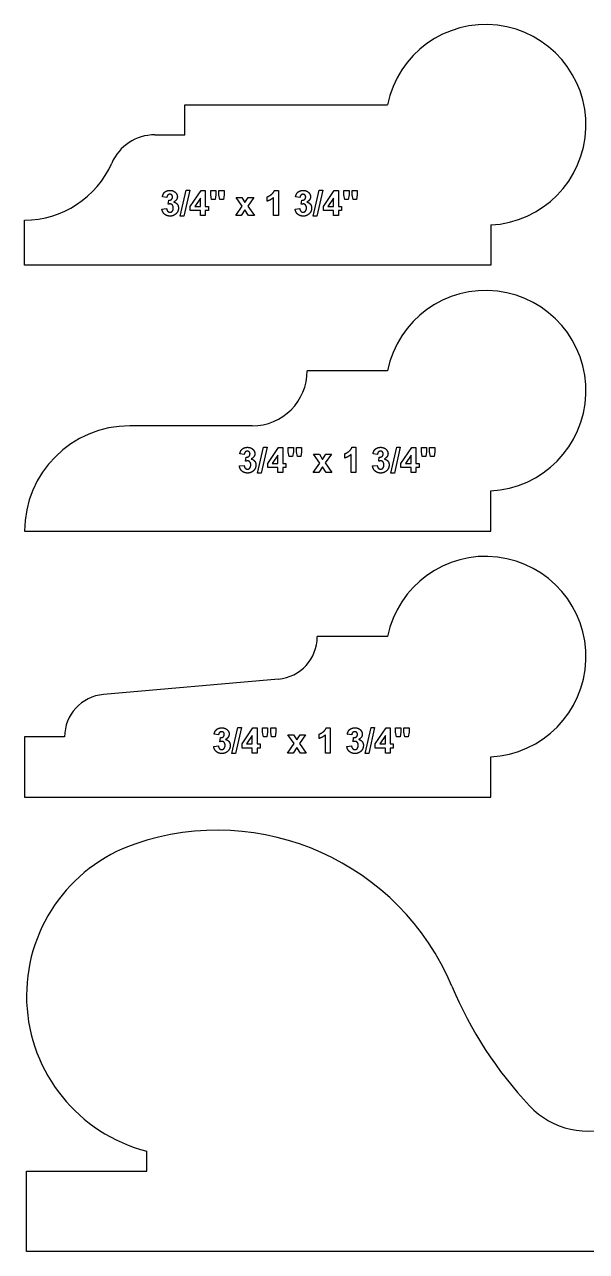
# Model space of a CAD drawing. Header units: millimetres. Extents: x -177 to 177, y -192 to 172.
# Drawn here: x -176.6 to -132.1, y 75.3 to 172.4 of the extents above; entities that cross this region are included whole.
import ezdxf

# ---------------------------------------------------------------- set-up
doc = ezdxf.new("R2010")
doc.units = ezdxf.units.MM
doc.header["$MEASUREMENT"] = 0
doc.layers.add('Default', color=18, linetype='Continuous')

msp = doc.modelspace()

# ---------------------------------------------------------------- linework, layer by layer
at = {"layer": 'Default', "color": 5}
for p, q in [((-163.898, 163.672), (-163.898, 166.053)), ((-163.898, 166.053), (-147.863, 166.053)), ((-166.279, 163.672), (-163.898, 163.672)), ((-164.275, 157.238), (-163.806, 159.288)), ((-163.522, 159.288), (-163.991, 157.238)), ((-163.806, 159.288), (-163.522, 159.288)), ((-156.808, 159.275), (-156.498, 159.275)), ((-156.498, 159.275), (-156.498, 157.275)), ((-153.732, 157.238), (-153.263, 159.288)), ((-152.979, 159.288), (-153.448, 157.238)), ((-153.263, 159.288), (-152.979, 159.288)), ((-165.337, 158.707), (-165.683, 158.766)), ((-165.226, 158.173), (-165.185, 158.498)), ((-163.473, 158.002), (-162.62, 159.263)), ((-162.67, 158.663), (-163.117, 158.004)), ((-162.67, 158.004), (-162.67, 158.663)), ((-162.62, 159.263), (-162.288, 159.263)), ((-162.288, 159.263), (-162.288, 158.004)), ((-161.856, 158.928), (-161.856, 159.263)), ((-161.856, 159.263), (-161.448, 159.263)), ((-161.785, 158.559), (-161.856, 158.928)), ((-161.509, 158.559), (-161.785, 158.559)), ((-161.448, 158.928), (-161.509, 158.559)), ((-161.448, 159.263), (-161.448, 158.928)), ((-161.201, 158.928), (-161.201, 159.263)), ((-161.201, 159.263), (-160.794, 159.263)), ((-161.131, 158.559), (-161.201, 158.928)), ((-160.855, 158.559), (-161.131, 158.559)), ((-160.794, 158.928), (-160.855, 158.559)), ((-160.794, 159.263), (-160.794, 158.928)), ((-159.362, 158.019), (-159.849, 158.72)), ((-159.849, 158.72), (-159.389, 158.72)), ((-159.389, 158.72), (-159.143, 158.323)), ((-159.143, 158.323), (-158.882, 158.72)), ((-158.442, 158.72), (-158.918, 158.036)), ((-158.882, 158.72), (-158.442, 158.72)), ((-157.374, 158.424), (-157.374, 158.769)), ((-156.88, 157.275), (-156.88, 158.712)), ((-154.794, 158.707), (-155.139, 158.766)), ((-154.683, 158.173), (-154.642, 158.498)), ((-152.93, 158.002), (-152.076, 159.263)), ((-152.127, 158.663), (-152.574, 158.004)), ((-152.127, 158.004), (-152.127, 158.663)), ((-152.076, 159.263), (-151.744, 159.263)), ((-151.744, 159.263), (-151.744, 158.004)), ((-151.312, 158.928), (-151.312, 159.263)), ((-151.312, 159.263), (-150.905, 159.263)), ((-151.242, 158.559), (-151.312, 158.928)), ((-150.966, 158.559), (-151.242, 158.559)), ((-150.905, 158.928), (-150.966, 158.559)), ((-150.905, 159.263), (-150.905, 158.928)), ((-150.658, 158.928), (-150.658, 159.263)), ((-150.658, 159.263), (-150.251, 159.263)), ((-150.587, 158.559), (-150.658, 158.928)), ((-150.312, 158.559), (-150.587, 158.559)), ((-150.251, 158.928), (-150.312, 158.559)), ((-150.251, 159.263), (-150.251, 158.928)), ((-165.72, 157.798), (-165.349, 157.843)), ((-163.473, 157.67), (-163.473, 158.002)), ((-162.67, 157.67), (-163.473, 157.67)), ((-163.117, 158.004), (-162.67, 158.004)), ((-162.67, 157.275), (-162.67, 157.67)), ((-162.288, 158.004), (-162.041, 158.004)), ((-162.041, 157.67), (-162.288, 157.67)), ((-162.288, 157.67), (-162.288, 157.275)), ((-162.041, 158.004), (-162.041, 157.67)), ((-159.874, 157.275), (-159.362, 158.019)), ((-159.143, 157.723), (-159.434, 157.275)), ((-158.853, 157.275), (-159.143, 157.723)), ((-158.918, 158.036), (-158.393, 157.275)), ((-155.177, 157.798), (-154.806, 157.843)), ((-152.93, 157.67), (-152.93, 158.002)), ((-152.127, 157.67), (-152.93, 157.67)), ((-152.574, 158.004), (-152.127, 158.004)), ((-152.127, 157.275), (-152.127, 157.67)), ((-151.744, 158.004), (-151.498, 158.004)), ((-151.498, 157.67), (-151.744, 157.67)), ((-151.744, 157.67), (-151.744, 157.275)), ((-151.498, 158.004), (-151.498, 157.67)), ((-176.598, 153.353), (-176.598, 156.925)), ((-163.991, 157.238), (-164.275, 157.238)), ((-162.288, 157.275), (-162.67, 157.275)), ((-159.434, 157.275), (-159.874, 157.275)), ((-158.393, 157.275), (-158.853, 157.275)), ((-156.498, 157.275), (-156.88, 157.275)), ((-153.448, 157.238), (-153.732, 157.238)), ((-151.744, 157.275), (-152.127, 157.275)), ((-139.688, 156.538), (-139.688, 153.353)), ((-139.688, 153.353), (-176.598, 153.353)), ((-147.863, 145.003), (-154.213, 145.003)), ((-158.578, 140.637), (-168.264, 140.637)), ((-158.14, 136.901), (-157.671, 138.951)), ((-157.387, 138.951), (-157.856, 136.901)), ((-157.671, 138.951), (-157.387, 138.951)), ((-157.337, 137.665), (-156.484, 138.926)), ((-156.484, 138.926), (-156.152, 138.926)), ((-156.152, 138.926), (-156.152, 137.667)), ((-155.72, 138.591), (-155.72, 138.926)), ((-155.72, 138.926), (-155.313, 138.926)), ((-155.313, 138.926), (-155.313, 138.591)), ((-155.066, 138.591), (-155.066, 138.926)), ((-155.066, 138.926), (-154.658, 138.926)), ((-154.658, 138.926), (-154.658, 138.591)), ((-150.672, 138.938), (-150.362, 138.938)), ((-150.362, 138.938), (-150.362, 136.938)), ((-147.597, 136.901), (-147.128, 138.951)), ((-146.843, 138.951), (-147.313, 136.901)), ((-147.128, 138.951), (-146.843, 138.951)), ((-146.794, 137.665), (-145.941, 138.926)), ((-145.941, 138.926), (-145.609, 138.926)), ((-145.609, 138.926), (-145.609, 137.667)), ((-145.177, 138.591), (-145.177, 138.926)), ((-145.177, 138.926), (-144.769, 138.926)), ((-144.769, 138.926), (-144.769, 138.591)), ((-144.522, 138.591), (-144.522, 138.926)), ((-144.522, 138.926), (-144.115, 138.926)), ((-144.115, 138.926), (-144.115, 138.591)), ((-159.201, 138.371), (-159.547, 138.429)), ((-159.09, 137.836), (-159.05, 138.161)), ((-156.535, 138.326), (-156.981, 137.667)), ((-156.535, 137.667), (-156.535, 138.326)), ((-155.649, 138.222), (-155.72, 138.591)), ((-155.374, 138.222), (-155.649, 138.222)), ((-155.313, 138.591), (-155.374, 138.222)), ((-154.995, 138.222), (-155.066, 138.591)), ((-154.719, 138.222), (-154.995, 138.222)), ((-154.658, 138.591), (-154.719, 138.222)), ((-153.226, 137.682), (-153.714, 138.383)), ((-153.714, 138.383), (-153.253, 138.383)), ((-153.253, 138.383), (-153.007, 137.986)), ((-153.007, 137.986), (-152.747, 138.383)), ((-152.306, 138.383), (-152.782, 137.699)), ((-152.747, 138.383), (-152.306, 138.383)), ((-151.238, 138.087), (-151.238, 138.432)), ((-150.745, 136.938), (-150.745, 138.375)), ((-148.658, 138.371), (-149.004, 138.429)), ((-148.547, 137.836), (-148.507, 138.161)), ((-145.992, 138.326), (-146.438, 137.667)), ((-145.992, 137.667), (-145.992, 138.326)), ((-145.106, 138.222), (-145.177, 138.591)), ((-144.83, 138.222), (-145.106, 138.222)), ((-144.769, 138.591), (-144.83, 138.222)), ((-144.452, 138.222), (-144.522, 138.591)), ((-144.176, 138.222), (-144.452, 138.222)), ((-144.115, 138.591), (-144.176, 138.222)), ((-159.584, 137.461), (-159.214, 137.506)), ((-157.337, 137.334), (-157.337, 137.665)), ((-156.535, 137.334), (-157.337, 137.334)), ((-156.981, 137.667), (-156.535, 137.667)), ((-156.535, 136.938), (-156.535, 137.334)), ((-156.152, 136.938), (-156.535, 136.938)), ((-156.152, 137.667), (-155.905, 137.667)), ((-155.905, 137.334), (-156.152, 137.334)), ((-156.152, 137.334), (-156.152, 136.938)), ((-155.905, 137.667), (-155.905, 137.334)), ((-153.738, 136.938), (-153.226, 137.682)), ((-153.298, 136.938), (-153.738, 136.938)), ((-153.007, 137.386), (-153.298, 136.938)), ((-152.718, 136.938), (-153.007, 137.386)), ((-152.782, 137.699), (-152.257, 136.938)), ((-152.257, 136.938), (-152.718, 136.938)), ((-150.362, 136.938), (-150.745, 136.938)), ((-149.041, 137.461), (-148.671, 137.506)), ((-146.794, 137.334), (-146.794, 137.665)), ((-145.992, 137.334), (-146.794, 137.334)), ((-146.438, 137.667), (-145.992, 137.667)), ((-145.992, 136.938), (-145.992, 137.334)), ((-145.609, 136.938), (-145.992, 136.938)), ((-145.609, 137.667), (-145.362, 137.667)), ((-145.362, 137.334), (-145.609, 137.334)), ((-145.609, 137.334), (-145.609, 136.938)), ((-145.362, 137.667), (-145.362, 137.334)), ((-157.856, 136.901), (-158.14, 136.901)), ((-147.313, 136.901), (-147.597, 136.901)), ((-139.688, 132.303), (-139.688, 135.488)), ((-176.598, 132.303), (-139.688, 132.303)), ((-147.863, 123.953), (-153.419, 123.953)), ((-156.496, 120.593), (-170.346, 119.375)), ((-160.176, 114.7), (-159.707, 116.75)), ((-159.423, 116.75), (-159.892, 114.7)), ((-159.707, 116.75), (-159.423, 116.75)), ((-159.373, 115.465), (-158.52, 116.725)), ((-158.52, 116.725), (-158.188, 116.725)), ((-158.188, 116.725), (-158.188, 115.466)), ((-157.756, 116.39), (-157.756, 116.725)), ((-157.756, 116.725), (-157.349, 116.725)), ((-157.349, 116.725), (-157.349, 116.39)), ((-157.102, 116.39), (-157.102, 116.725)), ((-157.102, 116.725), (-156.694, 116.725)), ((-156.694, 116.725), (-156.694, 116.39)), ((-152.708, 116.737), (-152.398, 116.737)), ((-152.398, 116.737), (-152.398, 114.737)), ((-149.633, 114.7), (-149.164, 116.75)), ((-148.879, 116.75), (-149.349, 114.7)), ((-149.164, 116.75), (-148.879, 116.75)), ((-148.83, 115.465), (-147.977, 116.725)), ((-147.977, 116.725), (-147.645, 116.725)), ((-147.645, 116.725), (-147.645, 115.466)), ((-147.213, 116.39), (-147.213, 116.725)), ((-147.213, 116.725), (-146.805, 116.725)), ((-146.805, 116.725), (-146.805, 116.39)), ((-146.558, 116.39), (-146.558, 116.725)), ((-146.558, 116.725), (-146.151, 116.725)), ((-146.151, 116.725), (-146.151, 116.39)), ((-173.423, 116.016), (-176.598, 116.016)), ((-176.598, 116.016), (-176.598, 111.253)), ((-161.237, 116.17), (-161.583, 116.228)), ((-161.126, 115.635), (-161.086, 115.96)), ((-158.571, 116.125), (-159.017, 115.466)), ((-158.571, 115.466), (-158.571, 116.125)), ((-157.685, 116.021), (-157.756, 116.39)), ((-157.41, 116.021), (-157.685, 116.021)), ((-157.349, 116.39), (-157.41, 116.021)), ((-157.031, 116.021), (-157.102, 116.39)), ((-156.755, 116.021), (-157.031, 116.021)), ((-156.694, 116.39), (-156.755, 116.021)), ((-155.262, 115.482), (-155.75, 116.182)), ((-155.75, 116.182), (-155.289, 116.182)), ((-155.289, 116.182), (-155.043, 115.785)), ((-155.043, 115.785), (-154.783, 116.182)), ((-154.342, 116.182), (-154.818, 115.498)), ((-154.783, 116.182), (-154.342, 116.182)), ((-153.274, 115.886), (-153.274, 116.231)), ((-152.781, 114.737), (-152.781, 116.174)), ((-150.694, 116.17), (-151.04, 116.228)), ((-150.583, 115.635), (-150.543, 115.96)), ((-148.028, 116.125), (-148.474, 115.466)), ((-148.028, 115.466), (-148.028, 116.125)), ((-147.142, 116.021), (-147.213, 116.39)), ((-146.867, 116.021), (-147.142, 116.021)), ((-146.805, 116.39), (-146.867, 116.021)), ((-146.488, 116.021), (-146.558, 116.39)), ((-146.212, 116.021), (-146.488, 116.021)), ((-146.151, 116.39), (-146.212, 116.021)), ((-161.62, 115.26), (-161.25, 115.305)), ((-159.892, 114.7), (-160.176, 114.7)), ((-159.373, 115.133), (-159.373, 115.465)), ((-158.571, 115.133), (-159.373, 115.133)), ((-159.017, 115.466), (-158.571, 115.466)), ((-158.571, 114.737), (-158.571, 115.133)), ((-158.188, 114.737), (-158.571, 114.737)), ((-158.188, 115.466), (-157.941, 115.466)), ((-157.941, 115.133), (-158.188, 115.133)), ((-158.188, 115.133), (-158.188, 114.737)), ((-157.941, 115.466), (-157.941, 115.133)), ((-155.774, 114.737), (-155.262, 115.482)), ((-155.334, 114.737), (-155.774, 114.737)), ((-155.043, 115.185), (-155.334, 114.737)), ((-154.754, 114.737), (-155.043, 115.185)), ((-154.818, 115.498), (-154.293, 114.737)), ((-154.293, 114.737), (-154.754, 114.737)), ((-152.398, 114.737), (-152.781, 114.737)), ((-151.077, 115.26), (-150.707, 115.305)), ((-149.349, 114.7), (-149.633, 114.7)), ((-148.83, 115.133), (-148.83, 115.465)), ((-148.028, 115.133), (-148.83, 115.133)), ((-148.474, 115.466), (-148.028, 115.466)), ((-148.028, 114.737), (-148.028, 115.133)), ((-147.645, 114.737), (-148.028, 114.737)), ((-147.645, 115.466), (-147.398, 115.466)), ((-147.398, 115.133), (-147.645, 115.133)), ((-147.645, 115.133), (-147.645, 114.737)), ((-147.398, 115.466), (-147.398, 115.133)), ((-139.688, 111.253), (-139.688, 114.438)), ((-176.598, 111.253), (-139.688, 111.253)), ((-166.915, 81.636), (-166.915, 83.224)), ((-176.44, 75.286), (-176.44, 81.636)), ((-176.44, 81.636), (-166.915, 81.636)), ((-87.54, 75.286), (-176.44, 75.286))]:
    msp.add_line(p, q, dxfattribs=at)
for centre, radius, start, end in [((-140.086, 164.465), 7.937, 272.8705, 168.46304), ((-166.279, 159.948), 3.724, 90.00001, 156.35672), ((-176.598, 164.465), 7.541, 270, 336.35672), ((-140.086, 143.415), 7.938, 272.8705, 168.46304), ((-158.578, 145.003), 4.366, 270, 360), ((-168.264, 132.303), 8.334, 90, 180), ((-140.086, 122.365), 7.938, 272.8705, 168.46304), ((-156.791, 123.953), 3.373, 275.02542, 0), ((-170.051, 116.016), 3.373, 95.02542, 180), ((-161.327, 88.499), 20.124, 22.75645, 108.97134), ((-163.74, 95.52), 12.7, 108.97135, 255.52249), ((-113.49, 108.565), 31.75, 202.75645, 223.25246), ((-131.99, 91.161), 6.35, 223.25246, 0)]:
    msp.add_arc(centre, radius, start, end, dxfattribs=at)
for points in [[(-165.371, 159.215), (-165.24, 159.275), (-165.079, 159.275)], [(-165.079, 159.275), (-164.802, 159.275), (-164.635, 159.097)], [(-157.049, 158.955), (-156.873, 159.093), (-156.808, 159.275)], [(-154.827, 159.215), (-154.697, 159.275), (-154.536, 159.275)], [(-154.536, 159.275), (-154.259, 159.275), (-154.092, 159.097)], [(-165.683, 158.766), (-165.647, 158.943), (-165.574, 159.048)], [(-165.574, 159.048), (-165.501, 159.154), (-165.371, 159.215)], [(-165.255, 158.901), (-165.323, 158.834), (-165.337, 158.707)], [(-165.093, 158.967), (-165.188, 158.967), (-165.255, 158.901)], [(-165.185, 158.498), (-165.037, 158.494), (-164.958, 158.564)], [(-164.938, 158.908), (-164.996, 158.967), (-165.093, 158.967)], [(-164.958, 158.564), (-164.88, 158.634), (-164.88, 158.75)], [(-164.88, 158.75), (-164.88, 158.849), (-164.938, 158.908)], [(-164.498, 158.768), (-164.498, 158.507), (-164.784, 158.352)], [(-164.784, 158.352), (-164.614, 158.315), (-164.513, 158.187)], [(-164.635, 159.097), (-164.498, 158.952), (-164.498, 158.768)], [(-157.374, 158.769), (-157.224, 158.818), (-157.049, 158.955)], [(-156.88, 158.712), (-157.09, 158.517), (-157.374, 158.424)], [(-155.139, 158.766), (-155.103, 158.943), (-155.031, 159.048)], [(-155.031, 159.048), (-154.958, 159.154), (-154.827, 159.215)], [(-154.712, 158.901), (-154.779, 158.834), (-154.794, 158.707)], [(-154.55, 158.967), (-154.645, 158.967), (-154.712, 158.901)], [(-154.642, 158.498), (-154.493, 158.494), (-154.415, 158.564)], [(-154.395, 158.908), (-154.453, 158.967), (-154.55, 158.967)], [(-154.415, 158.564), (-154.337, 158.634), (-154.337, 158.75)], [(-154.337, 158.75), (-154.337, 158.849), (-154.395, 158.908)], [(-153.954, 158.768), (-153.954, 158.507), (-154.241, 158.352)], [(-154.241, 158.352), (-154.071, 158.315), (-153.969, 158.187)], [(-154.092, 159.097), (-153.954, 158.952), (-153.954, 158.768)], [(-165.516, 157.393), (-165.692, 157.548), (-165.72, 157.798)], [(-165.072, 157.238), (-165.34, 157.238), (-165.516, 157.393)], [(-165.349, 157.843), (-165.333, 157.699), (-165.26, 157.623)], [(-165.26, 157.623), (-165.187, 157.547), (-165.083, 157.547)], [(-165.064, 158.201), (-165.132, 158.201), (-165.226, 158.173)], [(-165.083, 157.547), (-164.971, 157.547), (-164.895, 157.638)], [(-164.601, 157.425), (-164.79, 157.238), (-165.072, 157.238)], [(-164.89, 158.116), (-164.961, 158.201), (-165.064, 158.201)], [(-164.895, 157.638), (-164.818, 157.729), (-164.818, 157.884)], [(-164.818, 157.884), (-164.818, 158.03), (-164.89, 158.116)], [(-164.411, 157.876), (-164.411, 157.611), (-164.601, 157.425)], [(-164.513, 158.187), (-164.411, 158.058), (-164.411, 157.876)], [(-154.972, 157.393), (-155.148, 157.548), (-155.177, 157.798)], [(-154.529, 157.238), (-154.796, 157.238), (-154.972, 157.393)], [(-154.806, 157.843), (-154.79, 157.699), (-154.716, 157.623)], [(-154.716, 157.623), (-154.643, 157.547), (-154.539, 157.547)], [(-154.521, 158.201), (-154.589, 158.201), (-154.683, 158.173)], [(-154.539, 157.547), (-154.428, 157.547), (-154.352, 157.638)], [(-154.057, 157.425), (-154.247, 157.238), (-154.529, 157.238)], [(-154.347, 158.116), (-154.418, 158.201), (-154.521, 158.201)], [(-154.352, 157.638), (-154.275, 157.729), (-154.275, 157.884)], [(-154.275, 157.884), (-154.275, 158.03), (-154.347, 158.116)], [(-153.868, 157.876), (-153.868, 157.611), (-154.057, 157.425)], [(-153.969, 158.187), (-153.868, 158.058), (-153.868, 157.876)], [(-159.438, 138.712), (-159.365, 138.817), (-159.235, 138.878)], [(-159.235, 138.878), (-159.105, 138.938), (-158.943, 138.938)], [(-158.943, 138.938), (-158.666, 138.938), (-158.499, 138.76)], [(-150.913, 138.619), (-150.737, 138.756), (-150.672, 138.938)], [(-148.895, 138.712), (-148.822, 138.817), (-148.692, 138.878)], [(-148.692, 138.878), (-148.562, 138.938), (-148.4, 138.938)], [(-148.4, 138.938), (-148.123, 138.938), (-147.956, 138.76)], [(-159.547, 138.429), (-159.511, 138.606), (-159.438, 138.712)], [(-159.12, 138.564), (-159.187, 138.497), (-159.201, 138.371)], [(-158.957, 138.63), (-159.052, 138.63), (-159.12, 138.564)], [(-159.05, 138.161), (-158.901, 138.157), (-158.823, 138.227)], [(-158.803, 138.571), (-158.861, 138.63), (-158.957, 138.63)], [(-158.823, 138.227), (-158.745, 138.297), (-158.745, 138.413)], [(-158.745, 138.413), (-158.745, 138.512), (-158.803, 138.571)], [(-158.362, 138.431), (-158.362, 138.171), (-158.648, 138.015)], [(-158.648, 138.015), (-158.479, 137.978), (-158.377, 137.85)], [(-158.499, 138.76), (-158.362, 138.615), (-158.362, 138.431)], [(-151.238, 138.432), (-151.089, 138.481), (-150.913, 138.619)], [(-150.745, 138.375), (-150.954, 138.18), (-151.238, 138.087)], [(-149.004, 138.429), (-148.968, 138.606), (-148.895, 138.712)], [(-148.576, 138.564), (-148.644, 138.497), (-148.658, 138.371)], [(-148.414, 138.63), (-148.509, 138.63), (-148.576, 138.564)], [(-148.507, 138.161), (-148.358, 138.157), (-148.28, 138.227)], [(-148.259, 138.571), (-148.318, 138.63), (-148.414, 138.63)], [(-148.28, 138.227), (-148.201, 138.297), (-148.201, 138.413)], [(-148.201, 138.413), (-148.201, 138.512), (-148.259, 138.571)], [(-147.819, 138.431), (-147.819, 138.171), (-148.105, 138.015)], [(-148.105, 138.015), (-147.935, 137.978), (-147.834, 137.85)], [(-147.956, 138.76), (-147.819, 138.615), (-147.819, 138.431)], [(-159.38, 137.056), (-159.556, 137.211), (-159.584, 137.461)], [(-158.937, 136.901), (-159.204, 136.901), (-159.38, 137.056)], [(-159.214, 137.506), (-159.197, 137.362), (-159.124, 137.286)], [(-159.124, 137.286), (-159.051, 137.21), (-158.947, 137.21)], [(-158.929, 137.864), (-158.996, 137.864), (-159.09, 137.836)], [(-158.947, 137.21), (-158.835, 137.21), (-158.759, 137.301)], [(-158.465, 137.088), (-158.654, 136.901), (-158.937, 136.901)], [(-158.754, 137.779), (-158.826, 137.864), (-158.929, 137.864)], [(-158.759, 137.301), (-158.683, 137.392), (-158.683, 137.547)], [(-158.683, 137.547), (-158.683, 137.693), (-158.754, 137.779)], [(-158.275, 137.539), (-158.275, 137.274), (-158.465, 137.088)], [(-158.377, 137.85), (-158.275, 137.721), (-158.275, 137.539)], [(-148.837, 137.056), (-149.013, 137.211), (-149.041, 137.461)], [(-148.393, 136.901), (-148.661, 136.901), (-148.837, 137.056)], [(-148.671, 137.506), (-148.654, 137.362), (-148.581, 137.286)], [(-148.581, 137.286), (-148.508, 137.21), (-148.404, 137.21)], [(-148.385, 137.864), (-148.453, 137.864), (-148.547, 137.836)], [(-148.404, 137.21), (-148.292, 137.21), (-148.216, 137.301)], [(-147.922, 137.088), (-148.111, 136.901), (-148.393, 136.901)], [(-148.211, 137.779), (-148.283, 137.864), (-148.385, 137.864)], [(-148.216, 137.301), (-148.14, 137.392), (-148.14, 137.547)], [(-148.14, 137.547), (-148.14, 137.693), (-148.211, 137.779)], [(-147.732, 137.539), (-147.732, 137.274), (-147.922, 137.088)], [(-147.834, 137.85), (-147.732, 137.721), (-147.732, 137.539)], [(-161.474, 116.511), (-161.401, 116.616), (-161.271, 116.677)], [(-161.271, 116.677), (-161.141, 116.737), (-160.979, 116.737)], [(-160.979, 116.737), (-160.703, 116.737), (-160.535, 116.559)], [(-160.535, 116.559), (-160.398, 116.414), (-160.398, 116.23)], [(-152.949, 116.418), (-152.774, 116.555), (-152.708, 116.737)], [(-150.931, 116.511), (-150.858, 116.616), (-150.728, 116.677)], [(-150.728, 116.677), (-150.598, 116.737), (-150.436, 116.737)], [(-150.436, 116.737), (-150.159, 116.737), (-149.992, 116.559)], [(-149.992, 116.559), (-149.855, 116.414), (-149.855, 116.23)], [(-161.583, 116.228), (-161.547, 116.405), (-161.474, 116.511)], [(-161.156, 116.363), (-161.223, 116.297), (-161.237, 116.17)], [(-160.993, 116.429), (-161.088, 116.429), (-161.156, 116.363)], [(-160.965, 115.663), (-161.032, 115.663), (-161.126, 115.635)], [(-161.086, 115.96), (-160.937, 115.956), (-160.859, 116.026)], [(-160.839, 116.37), (-160.897, 116.429), (-160.993, 116.429)], [(-160.79, 115.578), (-160.862, 115.663), (-160.965, 115.663)], [(-160.859, 116.026), (-160.781, 116.096), (-160.781, 116.212)], [(-160.781, 116.212), (-160.781, 116.311), (-160.839, 116.37)], [(-160.719, 115.346), (-160.719, 115.492), (-160.79, 115.578)], [(-160.398, 116.23), (-160.398, 115.97), (-160.684, 115.814)], [(-160.684, 115.814), (-160.515, 115.777), (-160.413, 115.649)], [(-160.413, 115.649), (-160.312, 115.52), (-160.312, 115.338)], [(-153.274, 116.231), (-153.125, 116.281), (-152.949, 116.418)], [(-152.781, 116.174), (-152.99, 115.979), (-153.274, 115.886)], [(-151.04, 116.228), (-151.004, 116.405), (-150.931, 116.511)], [(-150.612, 116.363), (-150.68, 116.297), (-150.694, 116.17)], [(-150.45, 116.429), (-150.545, 116.429), (-150.612, 116.363)], [(-150.421, 115.663), (-150.489, 115.663), (-150.583, 115.635)], [(-150.543, 115.96), (-150.394, 115.956), (-150.316, 116.026)], [(-150.296, 116.37), (-150.354, 116.429), (-150.45, 116.429)], [(-150.247, 115.578), (-150.319, 115.663), (-150.421, 115.663)], [(-150.316, 116.026), (-150.237, 116.096), (-150.237, 116.212)], [(-150.237, 116.212), (-150.237, 116.311), (-150.296, 116.37)], [(-150.176, 115.346), (-150.176, 115.492), (-150.247, 115.578)], [(-149.855, 116.23), (-149.855, 115.97), (-150.141, 115.814)], [(-150.141, 115.814), (-149.971, 115.777), (-149.87, 115.649)], [(-149.87, 115.649), (-149.768, 115.52), (-149.768, 115.338)], [(-161.416, 114.855), (-161.592, 115.01), (-161.62, 115.26)], [(-160.973, 114.7), (-161.24, 114.7), (-161.416, 114.855)], [(-161.25, 115.305), (-161.233, 115.161), (-161.16, 115.085)], [(-161.16, 115.085), (-161.087, 115.009), (-160.983, 115.009)], [(-160.983, 115.009), (-160.872, 115.009), (-160.795, 115.1)], [(-160.501, 114.887), (-160.69, 114.7), (-160.973, 114.7)], [(-160.795, 115.1), (-160.719, 115.191), (-160.719, 115.346)], [(-160.312, 115.338), (-160.312, 115.073), (-160.501, 114.887)], [(-150.873, 114.855), (-151.049, 115.01), (-151.077, 115.26)], [(-150.429, 114.7), (-150.697, 114.7), (-150.873, 114.855)], [(-150.707, 115.305), (-150.69, 115.161), (-150.617, 115.085)], [(-150.617, 115.085), (-150.544, 115.009), (-150.44, 115.009)], [(-150.44, 115.009), (-150.328, 115.009), (-150.252, 115.1)], [(-149.958, 114.887), (-150.147, 114.7), (-150.429, 114.7)], [(-150.252, 115.1), (-150.176, 115.191), (-150.176, 115.346)], [(-149.768, 115.338), (-149.768, 115.073), (-149.958, 114.887)]]:
    msp.add_open_spline(points, degree=2, dxfattribs=at)

doc.saveas('drawing.dxf')
